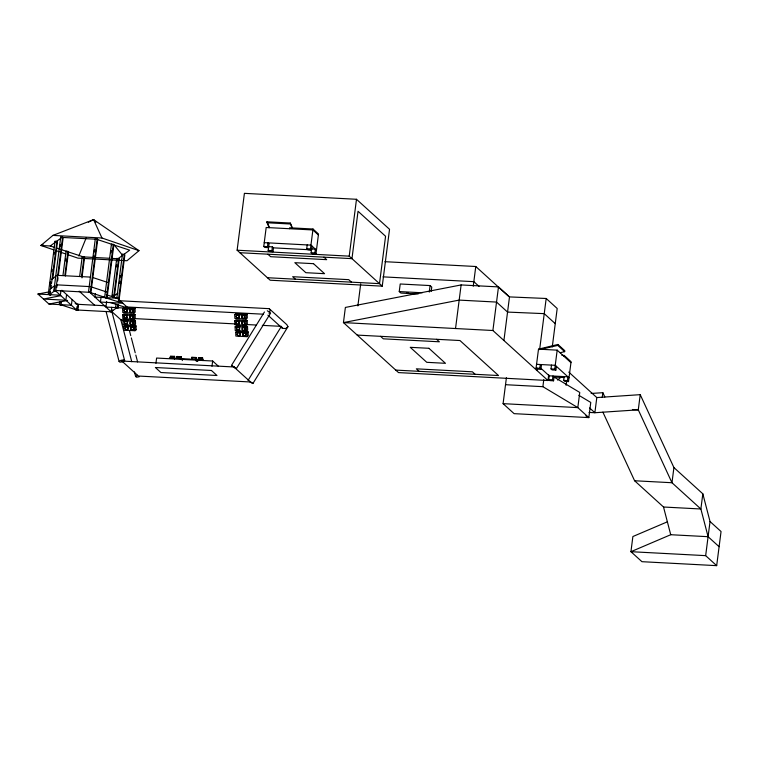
<?xml version="1.0" encoding="UTF-8"?>
<svg xmlns="http://www.w3.org/2000/svg" width="759" height="759" viewBox="0 0 759 759"><rect width="100%" height="100%" fill="white"/><g stroke="black" fill="none" stroke-linecap="round" stroke-linejoin="round"><path stroke-width="1.14" d="M48.244 294.35L50.663 294.947L48.244 294.35L55.046 241.277L56.916 241.381L57.466 241.884L52.751 278.638M50.198 283.904L50.474 281.798M51.773 271.646L52.067 269.35M53.974 254.417L54.269 252.121M50.455 286.855L50.995 282.652M50.113 294.454L50.483 291.532M50.844 288.762L51.251 285.602M51.517 283.496L56.916 241.381M53.936 290.185L56.356 290.782L53.936 290.185L60.729 237.112L62.599 237.216L63.149 237.719L58.301 275.621M54.781 288.411L55.065 286.134M60.103 246.808L60.397 244.512M55.805 290.289L62.599 237.216M56.792 287.376L57.086 285.099M57.618 280.887L58.026 277.728M59.259 304.35L61.678 304.947L59.259 304.35L59.629 301.437M60.948 290.678L60.369 295.232L37.95 294.046L48.965 304.046L71.384 305.232L72.114 299.539M62.969 275.403L66.061 251.286L67.93 251.381L68.481 251.884L65.388 276.001M59.809 304.852L60.189 301.93M65.435 260.973L65.729 258.677M61.128 304.454L61.498 301.532M64.838 275.508L67.93 251.381M66.602 294.539L65.872 300.232L43.453 299.046L60.815 295.668M79.695 276.134L82.2 256.599L84.059 256.703L84.61 257.206L81.963 277.879M77.048 306.56L76.602 309.976L111.165 311.807L116.858 307.642M78.395 305.725L77.816 310.27L77.266 309.776L77.997 304.084M81.564 276.229L84.059 256.703M88.499 292.016L95.292 238.943L97.161 239.047L97.712 239.54L90.919 292.613L88.499 292.016L90.919 292.613M93.49 257.823L93.784 255.527M94.23 252.083L94.524 249.787M90.368 292.12L97.161 239.047M95.368 293.648L94.932 297.063L117.351 298.249L128.366 308.249L105.947 307.063L106.668 301.37M101.023 297.509L100.435 302.063L122.854 303.249L103.338 297.063M104.638 297.338L111.431 244.265L113.3 244.37L113.85 244.863L107.057 297.936L104.638 297.338L107.057 297.936M110.956 252.804L111.25 250.508M106.507 297.433L113.3 244.37M111.905 296.342L116.753 258.43L118.622 258.534L119.172 259.028L114.324 296.94M112.455 296.845L112.749 294.539M116.279 266.978L116.573 264.673M117.009 261.229L117.303 258.933L116.753 258.43M111.753 307.253L111.165 311.807L89.704 292.319L55.141 290.488L49.458 294.653L50.179 288.961L54.923 285.498M113.765 296.437L118.622 258.534M112.664 309.833L112.379 312.101L109.96 311.503L111.829 311.607L120.823 319.757L131.762 361.72M118.442 305.023L118.062 307.936L116.203 307.841L115.643 307.338L116.023 304.425M116.782 298.496L122.446 254.265L124.315 254.369L124.865 254.863L118.926 301.2M119.315 283.486L119.609 281.191M120.055 277.747L120.349 275.441M118.062 307.936L117.512 307.442L117.892 304.52M118.376 300.697L124.315 254.369M155.937 363.314L156.61 358.049L212.662 361.009L218.165 366.009M170.187 358.03L170.433 356.142L174.542 356.351L174.817 358.191M174.295 358.248L174.542 356.351M176.724 358.381L176.97 356.483L181.078 356.702L181.496 359.462L180.841 358.599L181.078 356.702M182.274 360.582L182.521 358.684L189.987 359.083M191.676 359.168L191.913 357.271L196.021 357.489L196.439 360.25L195.784 359.387L196.021 357.489M196.287 361.322L196.534 359.424L190.926 359.13M197.217 361.369L197.463 359.481L203.07 359.775M198.213 359.519L198.45 357.622L202.568 357.84L202.976 360.601M202.321 359.738L202.568 357.84M211.979 366.274L212.662 361.009M237.121 250.214L244.407 193.346L356.493 199.285L389.538 229.284L382.251 286.152L270.166 280.213L237.121 250.214L349.216 256.153L382.251 286.152M263.752 246.447L267.491 246.637L268.591 247.643L264.853 247.443L263.752 246.447L266.181 227.491L312.888 229.958L318.391 234.967M269.094 227.776L266.912 221.799L290.261 223.042L292.481 227.985M267.491 246.637L267.974 242.852L269.075 243.848L268.164 250.442L269.265 251.447L273.003 251.637L273.487 247.851L272.386 246.855L268.648 246.656M273.003 251.637L271.893 250.641L272.386 246.855M289.54 228.725L289.653 227.776L313.012 229.019L318.514 234.019L315.972 253.914L312.234 253.715L311.133 252.719L311.617 248.924L315.355 249.123L314.862 252.918L315.972 253.914M292.035 228.127L290.261 223.042M312.044 246.125L311.56 249.92L307.822 249.72L306.721 248.715L307.205 244.929M273.487 247.851L311.56 249.863L310.459 248.914L313.012 229.019M349.216 256.153L356.493 199.285M357.878 305.905L360.705 283.857M418.143 293.98L400.904 293.069L399.243 291.57L400.221 283.989L430.106 285.574L431.757 287.073L431.207 291.409M429.281 292.073L430.106 285.574M455.533 328.533L461.121 284.938L498.483 286.911L509.498 296.911L546.186 298.486L557.191 308.486L552.277 346.863M473.246 286.219L475.779 266.504L384.927 261.694M548.71 374.709L547.97 380.515L492.895 330.507L498.483 286.911M503.91 340.506L509.498 296.911M578.794 395.278L590.777 402.45L588.832 417.611L514.099 413.655L503.094 403.655L506.414 377.707M540.911 369.31L539.81 368.305L540.294 364.519L541.395 365.515L540.911 369.31L537.173 369.111L536.072 368.106L538.501 349.159L557.912 344.463L564.791 350.705L564.668 351.654L560.218 352.698M536.955 370.515L537.249 368.191M539.63 349.624L546.186 298.486M585.834 415.818L588.832 417.611L577.817 407.611L542.884 386.682L543.776 379.68M553.577 380.809L552.476 379.813L552.96 376.018L554.061 377.014L553.577 380.809L549.839 380.61L548.738 379.614L549.222 375.819L540.958 368.324M556.338 366.312L555.854 370.098L552.116 369.899L551.015 368.902L551.499 365.107M555.854 370.098L554.753 369.102L557.182 350.146L538.501 349.159M564.668 351.654L557.789 345.402L557.912 344.463M564.06 356.398L564.184 355.449L561.84 355.326M564.184 355.449L571.072 361.701L568.519 381.597L564.781 381.397L563.681 380.401L564.165 376.616M566.11 385.316L566.556 381.815M568.519 381.597L567.419 380.601L567.903 376.806L549.222 375.819M568.776 372.109L596.811 397.564L594.876 412.735L589.031 412.422M602.257 397.346L602.855 392.688L591.128 393.466M596.811 397.564L640.226 394.661L638.281 409.822L671.971 482.733L700.88 508.995L708.09 536.698L719.105 546.698M640.226 394.661L673.916 467.572L671.971 482.733L634.609 480.76L602.893 412.137M673.916 467.572L702.825 493.824L700.88 508.995L663.518 507.012L634.609 480.76M710.035 521.528L721.05 531.537L716.676 565.654L705.661 555.645L710.035 521.528L702.825 493.824M269.084 313.401L270.157 310.535L269.217 308.676L118.66 300.697M78.822 256.001L86.213 237.823M174.134 356.853L170.709 356.673L174.134 356.853L174.456 359.007M202.264 358.125L198.735 358.153L202.264 358.125L202.596 360.278M269.787 312.338L270.612 313.097L236.428 368.532L234.787 367.726L231.495 365.421L264.436 311.996M248.051 380.42L281.38 326.379L282.462 328.372L285.754 328.533L287.955 326.693L286.874 324.7L269.217 308.676M249.531 381.597L252.908 383.523L287.955 326.693M129.457 307.993L135.064 308.287L135.197 312.072L134.001 313.097L122.787 312.509L122.664 308.723L123.859 307.699M129.495 314.207L135.102 314.501L135.225 318.287L134.03 319.311L122.825 318.714L122.692 314.938L123.888 313.903L128.375 314.141M122.664 308.723L133.869 309.321L135.064 308.287M129.827 320.137L135.434 320.431L135.557 324.216L134.362 325.241L123.157 324.653L123.024 320.867L124.22 319.833L128.707 320.07M122.692 314.938L133.907 315.526L135.102 314.501M130.434 325.62L136.041 325.915L136.174 329.7L134.979 330.725L123.764 330.137L123.632 326.351L124.827 325.326L129.315 325.564M123.024 320.867L134.229 321.465L135.434 320.431M123.632 326.351L134.846 326.949L136.041 325.915M234.749 314.662L235.945 313.628L247.159 314.226L247.292 318.012L246.087 319.036L234.882 318.448L234.749 314.662L245.963 315.251L247.159 314.226M241.59 320.137L247.187 320.44L247.32 324.216L246.125 325.25L234.91 324.653L234.787 320.867L235.983 319.843L240.461 320.08M241.912 326.066L247.519 326.37L247.652 330.146L246.457 331.18L235.243 330.582L235.119 326.806L236.315 325.772L240.793 326.009M234.787 320.867L245.992 321.465L247.187 320.44M242.529 331.56L248.136 331.854L248.259 335.639L247.064 336.664L235.859 336.076L235.726 332.29L236.922 331.256L241.409 331.493M235.119 326.806L246.324 327.395L247.519 326.37M235.726 332.29L246.931 332.878L248.136 331.854M557.561 380.06L561.005 377.147M124.656 260.612L126.99 260.735L138.992 250.669L93.594 219.645L52.912 235.404L40.91 245.48L53.984 249.948M408.247 292.955L406.615 292.67L407.317 292.908M43.026 244.445L40.91 245.48L50.255 245.973L55.398 242.206M56.251 241.58L60.995 238.108M51.394 279.492L56.138 276.02M122.711 255.261L117.968 258.734L112.209 258.43M123.66 254.569L129.656 250.176L96.507 239.246L61.944 237.415M113.11 296.636L117.854 293.173M125.567 318.163L123.129 319.937L120.823 319.757M119.087 361.455L121.042 360.288L123.821 359.87L124.656 360.62L122.692 361.787L119.913 362.204L119.087 361.455L106.032 311.38M134.419 371.919L135.605 376.455L137.559 375.288M88.329 222.226L93.594 219.645L95.824 222.387M667.294 521.85L632.883 536.528L630.938 551.689L641.953 561.688L716.676 565.654M708.09 536.698L670.728 534.716L630.938 551.689L705.661 555.645M541.082 349.292L557.789 345.402M37.95 294.046L48.747 291.94M54.335 290.858L56.593 290.422M48.965 304.046L67.608 300.422M461.121 284.938L345.383 307.433L343.447 322.594L398.513 372.593L547.97 380.515M139.22 376.787L136.43 377.214L135.605 376.455M266.788 222.748L290.147 223.99M264.236 242.652L310.943 245.129L316.456 250.128M52.912 235.404L101.953 238.003L138.992 250.669M306.721 248.715L310.459 248.914M268.164 250.442L271.893 250.641M311.133 252.719L314.862 252.918M239.872 252.709L351.967 258.648L358.039 211.268L385.572 236.267L379.5 283.648L267.405 277.718M109.903 258.307L83.405 256.903L68.348 251.931M117.303 258.933L119.172 259.028M122.322 260.489L77.949 258.145L68.149 254.787M382.982 276.855L473.834 281.665L479.052 286.409M399.243 291.57L422.241 292.784M57.086 275.327L90.501 277.092M57.029 284.862L90.435 286.627M75.179 303.581L77.333 304.283L104.989 305.754M125.444 306.902L263.534 314.217M124.979 307.756L128.337 307.936M115.643 307.338L117.512 307.442M492.895 330.507L343.447 322.594L459.176 300.099L496.538 302.073L507.553 312.082L544.241 313.647L555.256 323.647M77.266 309.776L75.397 309.672L77.816 310.27M133.859 318.552L235.186 323.913M245.783 324.482L256.39 325.042M262.282 325.355L281.134 326.351M357.214 335.089L459.963 340.535L498.511 375.534L395.762 370.098M132.806 329.52L136.174 329.7M536.556 364.32L555.237 365.307L569.003 377.811M536.072 368.106L539.81 368.305M551.015 368.902L554.753 369.102M554.061 377.014L564.146 377.555M169.437 357.992L175.044 358.286M175.984 358.343L181.581 358.637M548.738 379.614L552.476 379.813M563.681 380.401L567.419 380.601M505.522 384.699L542.884 386.682M632.437 409.518L638.281 409.822L594.876 412.735L589.62 407.962M503.094 403.655L577.817 407.611L579.762 392.45L553.804 376.9M106.213 294.72L117.351 298.249M109.837 302.376L128.366 308.249M50.255 245.973L54.506 247.377M56.631 248.079L67.266 251.58M92.721 277.509L107.787 282.471M91.507 286.987L106.573 291.949M89.704 292.319L105.843 297.642M60.473 304.653L76.602 309.976L55.141 290.488M56.166 250.688L59.43 251.808M61.612 252.557L65.967 254.047M231.495 365.421L236.428 368.532M267.32 310.782L268.961 311.826M249.815 381.322L252.908 383.523M475.779 266.504L508.815 296.503M557.182 350.146L570.948 362.65M436.605 339.301L439.366 341.797L383.314 338.827L380.563 336.332M475.162 374.301L472.402 371.806L416.359 368.836L419.11 371.331M323.941 257.168L326.693 259.663L270.65 256.694L267.899 254.199M351.474 282.168L348.723 279.663L292.68 276.703L295.431 279.198M267.927 315.175L282.462 328.372M111.431 244.265L111.981 244.768M122.446 254.265L122.996 254.768M95.292 238.943L95.843 239.446M60.729 237.112L61.28 237.614M82.2 256.599L82.75 257.102M55.046 241.277L55.597 241.779M66.061 251.286L66.612 251.779M79.164 291.171L94.619 305.203M61.887 290.261L77.333 304.283M114.381 245.214L122.541 255.261M196.534 359.424L197.843 361.151M602.855 392.688L604.838 396.976M93.594 219.645L101.953 238.003M266.912 221.799L269.303 227.15M663.518 507.012L670.728 534.716M129.561 331.066L130.747 335.639M131.345 337.926L135.216 352.774M135.814 355.06L137.597 361.91M111.896 311.674L124.656 360.62M191.913 357.271L192.188 359.111M176.97 356.483L177.245 358.324M174.247 356.635L174.57 358.798M246.931 332.878L247.064 336.664M245.963 315.251L246.087 319.036M245.992 321.465L246.125 325.25M246.324 327.395L246.457 331.18M134.846 326.949L134.979 330.725M133.869 309.321L134.001 313.097M133.907 315.526L134.03 319.311M134.229 321.465L134.362 325.241M240.29 334.586A1.575 1.442 49.3 0 1 237.965 335.279A1.575 1.442 49.3 0 1 238.041 332.774M239.531 332.85A1.575 1.442 49.3 0 1 240.261 333.808M245.707 333.732A1.575 1.442 49.3 0 1 244.616 335.933A1.575 1.442 49.3 0 1 243.013 333.827A1.575 1.442 49.3 0 1 245.461 333.41M238.876 315.478A1.575 1.442 49.3 0 1 238.421 317.945A1.575 1.442 49.3 0 1 236.362 316.285A1.575 1.442 49.3 0 1 238.563 315.222M244.787 317.613A1.575 1.442 49.3 0 1 242.311 317.651A1.575 1.442 49.3 0 1 243.022 315.308M243.8 315.346A1.575 1.442 49.3 0 1 244.73 316.105M239.654 328.324A1.575 1.442 49.3 0 1 238.402 330.156A1.575 1.442 49.3 0 1 236.732 328.429A1.575 1.442 49.3 0 1 238.563 327.195M239.246 327.622A1.575 1.442 49.3 0 1 239.493 327.945M245.091 328.249A1.575 1.442 49.3 0 1 244.502 330.336A1.575 1.442 49.3 0 1 242.444 329.378A1.575 1.442 49.3 0 1 243.392 327.452M244.161 327.49A1.575 1.442 49.3 0 1 244.844 327.916M238.592 321.437A1.575 1.442 49.3 0 1 239.066 323.742A1.575 1.442 49.3 0 1 236.78 323.619A1.575 1.442 49.3 0 1 237.102 321.351M244.815 323.827A1.575 1.442 49.3 0 1 242.576 324.112A1.575 1.442 49.3 0 1 242.491 321.788A1.575 1.442 49.3 0 1 244.768 322.319M127.085 311.38A1.575 1.442 49.3 0 1 124.751 311.569A1.575 1.442 49.3 0 1 124.979 309.207A1.575 1.442 49.3 0 1 127.199 310.241M132.635 310.165A1.575 1.442 49.3 0 1 131.554 312.366A1.575 1.442 49.3 0 1 129.95 310.26A1.575 1.442 49.3 0 1 132.389 309.843M127.123 317.594A1.575 1.442 49.3 0 1 124.78 317.784A1.575 1.442 49.3 0 1 125.007 315.421M126.136 315.327A1.575 1.442 49.3 0 1 127.066 316.086M126.829 321.427A1.575 1.442 49.3 0 1 127.028 323.989A1.575 1.442 49.3 0 1 124.666 322.888A1.575 1.442 49.3 0 1 126.468 321.256M133.195 323.467A1.575 1.442 49.3 0 1 130.814 324.102A1.575 1.442 49.3 0 1 131.06 321.588A1.575 1.442 49.3 0 1 133.233 323.078M127.076 326.749A1.575 1.442 49.3 0 1 127.996 329.121A1.575 1.442 49.3 0 1 125.548 328.989A1.575 1.442 49.3 0 1 126.307 326.702M133.366 327.471A1.575 1.442 49.3 0 1 132.91 329.928A1.575 1.442 49.3 0 1 130.852 328.267A1.575 1.442 49.3 0 1 133.053 327.214M177.359 356.806L180.784 356.986L177.359 356.806M192.302 357.593L195.727 357.774L192.302 357.593M313.524 263.677L294.843 262.69L305.849 272.69L324.539 273.676L313.524 263.677M428.939 348.305L410.258 347.318L426.776 362.318L445.467 363.314L428.939 348.305M233.962 366.976L121.867 361.037L138.394 376.037L250.479 381.976L233.962 366.976M211.448 370.487L155.396 367.517L160.908 372.527L216.951 375.487L211.448 370.487M237.102 334.245A1.575 1.442 49.3 0 0 239.389 335.677A1.575 1.442 49.3 0 0 239.294 333.059A1.575 1.442 49.3 0 0 237.102 334.245M242.7 334.548A1.575 1.442 49.3 0 0 244.986 335.971A1.575 1.442 49.3 0 0 244.901 333.353A1.575 1.442 49.3 0 0 242.7 334.548M236.125 316.617A1.575 1.442 49.3 0 0 238.411 318.049A1.575 1.442 49.3 0 0 238.317 315.431A1.575 1.442 49.3 0 0 236.125 316.617M241.732 316.92A1.575 1.442 49.3 0 0 244.018 318.344A1.575 1.442 49.3 0 0 243.924 315.725A1.575 1.442 49.3 0 0 241.732 316.92M236.485 328.761A1.575 1.442 49.3 0 0 238.772 330.193A1.575 1.442 49.3 0 0 238.687 327.575A1.575 1.442 49.3 0 0 236.485 328.761M242.093 329.064A1.575 1.442 49.3 0 0 244.379 330.488A1.575 1.442 49.3 0 0 244.294 327.869A1.575 1.442 49.3 0 0 242.093 329.064M236.153 322.831A1.575 1.442 49.3 0 0 238.44 324.264A1.575 1.442 49.3 0 0 238.354 321.636A1.575 1.442 49.3 0 0 236.153 322.831M241.76 323.125A1.575 1.442 49.3 0 0 244.047 324.558A1.575 1.442 49.3 0 0 243.962 321.939A1.575 1.442 49.3 0 0 241.76 323.125M124.03 310.687A1.575 1.442 49.3 0 0 126.317 312.11A1.575 1.442 49.3 0 0 126.231 309.492A1.575 1.442 49.3 0 0 124.03 310.687M129.637 310.981A1.575 1.442 49.3 0 0 131.924 312.414A1.575 1.442 49.3 0 0 131.838 309.786A1.575 1.442 49.3 0 0 129.637 310.981M124.068 316.892A1.575 1.442 49.3 0 0 126.355 318.325A1.575 1.442 49.3 0 0 126.26 315.706A1.575 1.442 49.3 0 0 124.068 316.892M129.666 317.196A1.575 1.442 49.3 0 0 131.962 318.619A1.575 1.442 49.3 0 0 131.867 316A1.575 1.442 49.3 0 0 129.666 317.196M129.912 316.987A1.575 1.442 49.3 0 0 132.199 318.419A1.575 1.442 49.3 0 0 132.104 315.791A1.575 1.442 49.3 0 0 129.912 316.987M124.4 322.831A1.575 1.442 49.3 0 0 126.687 324.254A1.575 1.442 49.3 0 0 126.592 321.636A1.575 1.442 49.3 0 0 124.4 322.831M129.998 323.125A1.575 1.442 49.3 0 0 132.284 324.558A1.575 1.442 49.3 0 0 132.199 321.93A1.575 1.442 49.3 0 0 129.998 323.125M125.007 328.315A1.575 1.442 49.3 0 0 127.294 329.738A1.575 1.442 49.3 0 0 127.208 327.12A1.575 1.442 49.3 0 0 125.007 328.315M130.614 328.609A1.575 1.442 49.3 0 0 132.901 330.042A1.575 1.442 49.3 0 0 132.806 327.414A1.575 1.442 49.3 0 0 130.614 328.609"/></g></svg>
